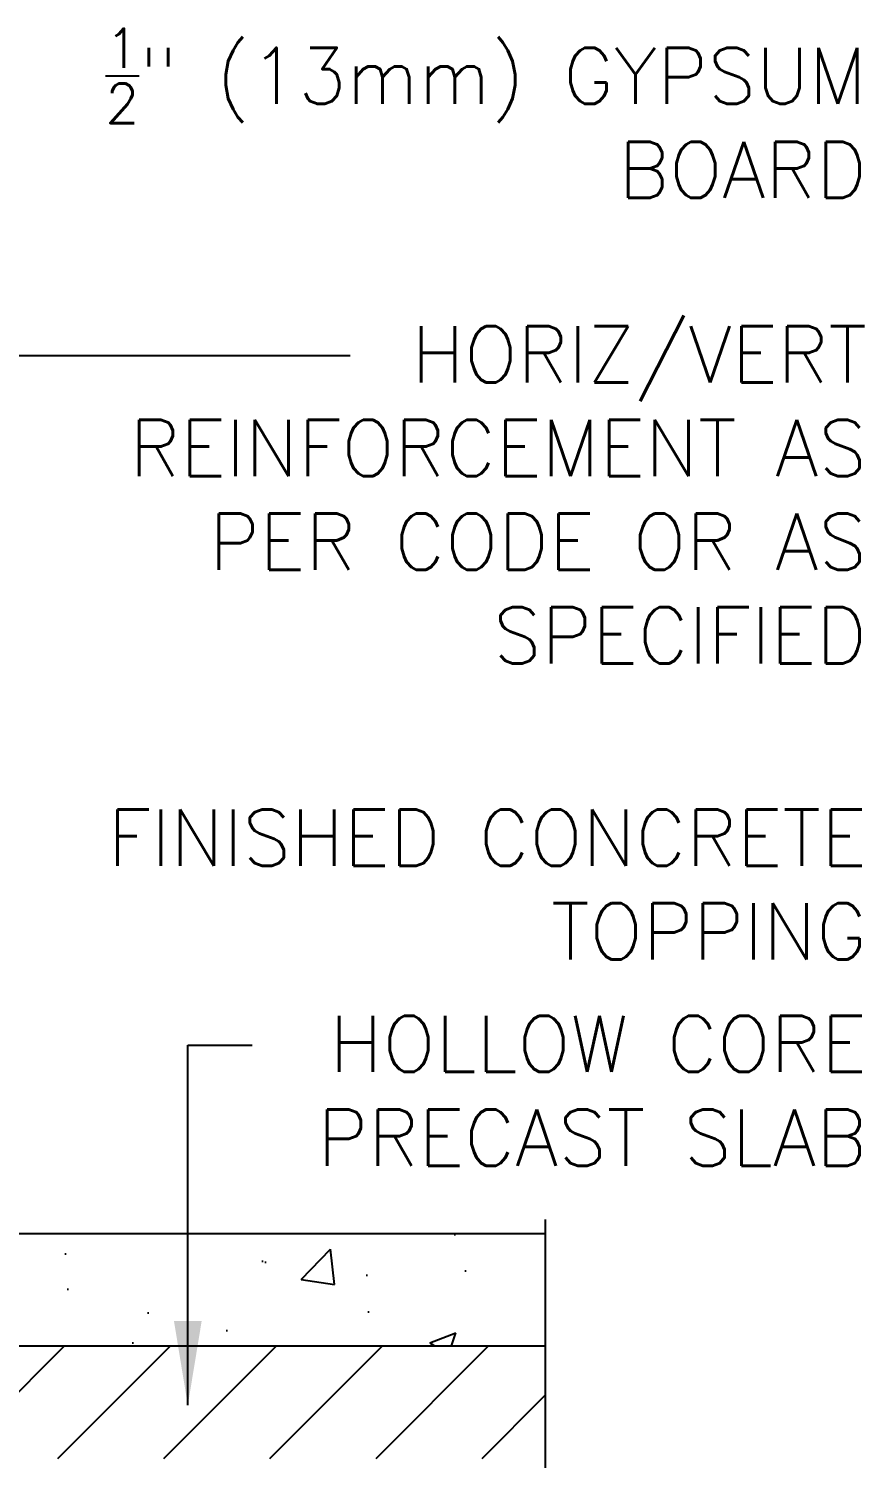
# Model space of a CAD drawing. Header units: inches. Extents: x 182.1 to 236.9, y 100.3 to 174.3.
# Drawn here: x 225.73 to 236.88, y 153.3 to 172.38 of the extents above; entities that cross this region are included whole.
import ezdxf

# ---------------------------------------------------------------- set-up
doc = ezdxf.new("R2010")
doc.units = ezdxf.units.IN
doc.header["$LTSCALE"] = 0.5
doc.header["$MEASUREMENT"] = 0
for name, color, linetype in [('HATCH', 12, 'Continuous'), ('line25', 2, 'Continuous'), ('LINE9', 9, 'Continuous'), ('TEXT', 4, 'Continuous')]:
    doc.layers.add(name, color=color, linetype=linetype)
doc.styles.add('DIM', font='romans.shx', dxfattribs={"width": 0.7})
doc.styles.add('ROMANS', font='romans.shx', dxfattribs={"height": 0.75})
doc.dimstyles.new('ext_12', dxfattribs={"dimscale": 12, "dimtxt": 0.09375, "dimasz": 0.09375, "dimexe": 0.09375, "dimexo": 0.0625, "dimgap": 0.0625, "dimtad": 1, "dimdec": 1, "dimzin": 3, "dimdsep": 46, "dimlunit": 4, "dimtxsty": 'DIM', "dimcen": 0.09, "dimdle": 0.09375, "dimclrt": 4, "dimadec": 0, "dimazin": 0, "dimtfac": 1, "dimtdec": 1, "dimtmove": 2, "dimatfit": 3, "dimfxl": 1, "dimfrac": 2, "dimtolj": 1, "dimtzin": 0, "dimarcsym": 0})

msp = doc.modelspace()

# ---------------------------------------------------------------- hatches: boundary and pattern name
at = {"layer": 'HATCH'}
h = msp.add_hatch(dxfattribs=at)
h.set_pattern_fill('AR-CONC', color=256, scale=0.5, style=0)
h.set_pattern_definition([(50, (88.4987, 14.2666), (3.5863, -0.31376), [0.375, -4.125]), (355, (88.4987, 14.2666), (-0.69376, 3.76096), [0.3, -3.3]), (100.4514, (88.7976, 14.2405), (2.892547, 3.4472), [0.3187, -3.50571]), (46.1842, (88.4987, 15.2666), (5.33621, -0.827595), [0.5625, -6.1875]), (96.6356, (88.9434, 15.1977), (4.67331, 4.87059), [0.47805, -5.25856]), (351.1842, (88.4987, 15.2666), (4.67331, 4.8706), [0.45, -4.95]), (21, (88.9987, 15.0166), (2.984535, -2.013094), [0.375, -4.125]), (326, (88.9987, 15.0166), (1.21658, 3.62575), [0.3, -3.3]), (71.4514, (89.2474, 14.849), (4.201113, 1.61265), [0.3187, -3.50571]), (37.5, (88.4987, 14.2666), (0.060799, 1.664469), [0, -3.26, 0, -3.35, 0, -3.3125]), (7.5, (88.4987, 14.2666), (1.315348, 1.972059), [0, -1.91, 0, -3.185, 0, -1.2625]), (327.5, (87.3837, 14.2666), (2.669112, -0.112774), [0, -1.25, 0, -3.9, 0, -5.175]), (317.5, (86.8837, 14.2666), (2.91593, 0.500525), [0, -1.625, 0, -2.59, 0, -3.675])])
h.paths.add_polyline_path([(221.391, 156.301), (221.391, 154.801), (232.618, 154.801), (232.618, 156.301)])
h = msp.add_hatch(dxfattribs=at)
h.set_pattern_fill('ANSI31', color=256, scale=8, style=0)
h.set_pattern_definition([(45, (88.4987, 14.2666), (-0.707107, 0.707107), [])])
h.paths.add_polyline_path([(232.618, 153.301), (232.618, 154.801), (215.266, 154.801), (215.266, 153.301)])

# ---------------------------------------------------------------- linework, layer by layer
at = {"layer": 'line25'}
msp.add_line((215.266, 154.801), (232.618, 154.801), dxfattribs=at)
msp.add_line((215.266, 154.801), (232.618, 154.801), dxfattribs=at)
at = {"layer": 'LINE9'}
for p, q in [((232.618, 156.488), (232.618, 151.801)), ((221.391, 156.301), (232.618, 156.301))]:
    msp.add_line(p, q, dxfattribs=at)

# ---------------------------------------------------------------- texts
at = {"layer": 'TEXT', "char_height": 0.75, "width": 11.41772, "attachment_point": 6, "style": 'ROMANS'}
for s, insert in [('\\A1;{\\H0.7x;\\S1/2;}" (13mm) GYPSUM BOARD', (236.909, 171.249)), ('HORIZ/VERT REINFORCEMENT AS PER CODE OR AS SPECIFIED', (236.909, 166.158)), ('\\A1;FINISHED CONCRETE TOPPING', (236.909, 160.959)), ('\\A1;HOLLOW CORE PRECAST SLAB', (236.909, 158.207))]:
    msp.add_mtext(s, dxfattribs=dict(at, insert=insert))

# ---------------------------------------------------------------- leaders
at = {"layer": 'TEXT'}
for points in [[(212.766, 168.017), (230.016, 168.017)], [(213.829, 161.488), (222.82, 168.017), (230.016, 168.017)], [(227.851, 154.01), (227.851, 158.815), (228.709, 158.815)]]:
    msp.add_leader(points, dimstyle='ext_12', dxfattribs=at)

doc.saveas('drawing.dxf')
